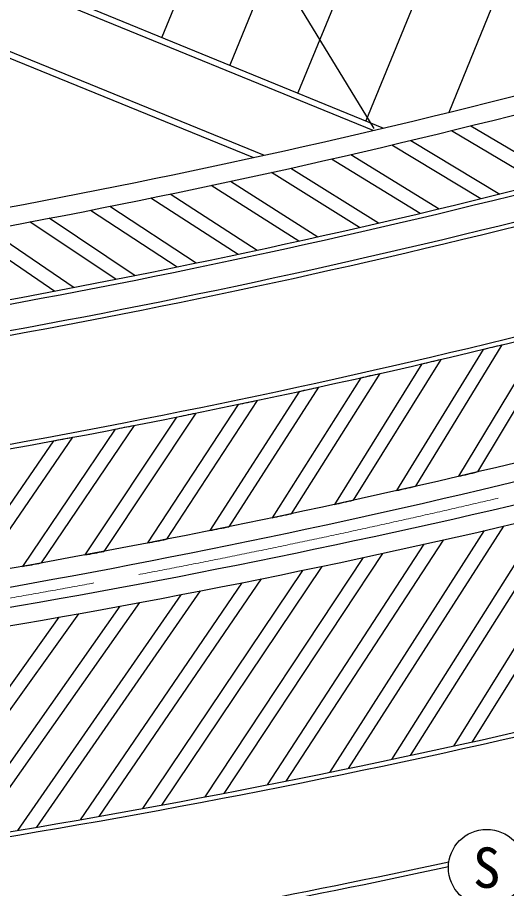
# Model space of a CAD drawing. Units: millimetres, scale not verified. Extents: x 40000 to 680000, y 20000 to 380000.
# Drawn here: x 89392 to 105374, y 245480 to 273928 of the extents above; entities that cross this region are included whole.
import ezdxf
from ezdxf.enums import TextEntityAlignment as Align

# ---------------------------------------------------------------- set-up
doc = ezdxf.new("R2010")
doc.units = ezdxf.units.MM
doc.header["$LTSCALE"] = 1000
doc.linetypes.add('CHAIN', pattern=[18.5, 12, -1.5, 3.5, -1.5])
for name, color, linetype, lineweight in [('M-BGD', 7, 'Continuous', 25), ('M-BMK', 2, 'CHAIN', 13), ('M-STR-STR1', 1, 'Continuous', 25), ('M-STR-STRC', 7, 'Continuous', 25), ('M-STR-STRD', 171, 'Continuous', 25)]:
    doc.layers.add(name, color=color, linetype=linetype, lineweight=lineweight)
doc.styles.add('ＭＳ ゴシック', font='')
doc.styles.get('ＭＳ ゴシック').set_extended_font_data('MS Gothic')

msp = doc.modelspace()

# ---------------------------------------------------------------- linework, layer by layer
at = {"layer": 'M-BGD'}
for p, q in [((95993, 277872), (94114, 273278)), ((85254, 276901), (101356, 270316)), ((98214, 276963), (96335, 272369)), ((101020, 270237), (84994, 276791)), ((100436, 276055), (98557, 271461)), ((102657, 275147), (100778, 270552)), ((84831, 274574), (97451, 269426)), ((84691, 274416), (97107, 269350)), ((104878, 274238), (103484, 270828)), ((104204, 270387), (107122, 268657)), ((103579, 270234), (106504, 268500)), ((101621, 269765), (104530, 268009)), ((102247, 269913), (105150, 268161)), ((100286, 269454), (103174, 267681)), ((99659, 269310), (102553, 267534)), ((97693, 268870), (100572, 267073)), ((98321, 269009), (101194, 267216)), ((96354, 268579), (99211, 266765)), ((95724, 268445), (98588, 266627)), ((93752, 268034), (96601, 266196)), ((94383, 268164), (97225, 266330)), ((92408, 267763), (95235, 265909)), ((91777, 267638), (94610, 265780)), ((89799, 267258), (92616, 265379)), ((90431, 267378), (93242, 265503)), ((87818, 266892), (90619, 264993)), ((88451, 267007), (91246, 265113)), ((107215, 263729), (104419, 259086)), ((106597, 263575), (103807, 258943)), ((105224, 263238), (102393, 258616)), ((104605, 263088), (101781, 258477)), ((102610, 262617), (99751, 258026)), ((103229, 262761), (100364, 258161)), ((101231, 262300), (98332, 257721)), ((100611, 262160), (97718, 257591)), ((99230, 261853), (96297, 257296)), ((98608, 261718), (95681, 257171)), ((96603, 261291), (93642, 256766)), ((97225, 261422), (94258, 256886)), ((94594, 260879), (91599, 256376)), ((95218, 261005), (92216, 256492)), ((93207, 260603), (90172, 256113)), ((92582, 260482), (89554, 256001)), ((90567, 260100), (87506, 255642)), ((91193, 260217), (88125, 255749)), ((108587, 258105), (103637, 250135)), ((109212, 258259), (104251, 250270)), ((107244, 257779), (102226, 249828)), ((106618, 257630), (101611, 249697)), ((105272, 257313), (100198, 249400)), ((104645, 257168), (99583, 249274)), ((102669, 256721), (97551, 248865)), ((103297, 256862), (98167, 248987)), ((101318, 256424), (96133, 248589)), ((100690, 256288), (95516, 248471)), ((98707, 255870), (93479, 248092)), ((99337, 256001), (94096, 248205)), ((96722, 255466), (91438, 247727)), ((97353, 255593), (92057, 247836)), ((95366, 255198), (90015, 247482)), ((94734, 255076), (89396, 247378)), ((92743, 254701), (87351, 247043)), ((93376, 254818), (87971, 247143)), ((90750, 254340), (85304, 246723)), ((91383, 254453), (85924, 246818))]:
    msp.add_line(p, q, dxfattribs=at)
for centre, radius, start, end in [((40491, 528267), 265634, 277.04462, 285.65126), ((40313, 530621), 270350, 277.01924, 285.55459), ((40313, 530621), 270500, 277.01916, 285.55459), ((40313, 530621), 271350, 277.01866, 285.55459), ((40313, 530621), 271500, 277.01857, 285.55459), ((40313, 530621), 275000, 277.01655, 285.55459), ((40313, 530621), 275150, 277.01647, 285.55459), ((40313, 530621), 275150, 283.51274, 283.64526), ((40313, 530621), 275150, 283.08574, 283.21825), ((40313, 530621), 275150, 282.65873, 282.79125), ((40313, 530621), 275150, 282.23172, 282.36424), ((40313, 530621), 275150, 281.80471, 281.93723), ((40313, 530621), 275150, 281.3777, 281.51022), ((40313, 530621), 275150, 280.95069, 281.08321), ((40313, 530621), 275150, 280.52369, 280.65621), ((40313, 530621), 279000, 283.15447, 283.2834), ((40313, 530621), 279000, 282.72746, 282.85639), ((40313, 530621), 279000, 282.30045, 282.42938), ((40313, 530621), 279000, 281.87344, 282.00237), ((40313, 530621), 279000, 281.44643, 281.57536), ((40313, 530621), 279000, 281.01943, 281.14835), ((40313, 530621), 279000, 280.59242, 280.72135), ((40313, 530621), 279000, 280.16541, 280.29434), ((42018, 530280), 286842, 276.68027, 285.2861), ((42018, 530280), 286992, 276.68036, 285.2861), ((42002, 530275), 290500, 279.2406, 282.21973), ((42002, 530275), 290650, 279.24617, 282.21036)]:
    msp.add_arc(centre, radius, start, end, dxfattribs=at)
at = {"layer": 'M-BMK'}
msp.add_arc((41048, 530804), 280000, 276.98275, 285.42959, dxfattribs=at)
at = {"layer": 'M-STR-STR1'}
msp.add_arc((40491, 528267), 265034, 277.04504, 285.65141, dxfattribs=at)
at = {"layer": 'M-STR-STRC'}
msp.add_line((101052, 270300), (86863, 293551), dxfattribs=at)
msp.add_circle((104724, 246163), 1250, dxfattribs=at)
at = {"layer": 'M-STR-STRD'}
for centre, radius, start, end in [((40329, 530633), 279000, 277.0108, 285.54951), ((40329, 530633), 279600, 277.01047, 285.54951), ((41816, 530284), 279650, 276.71653, 285.32145)]:
    msp.add_arc(centre, radius, start, end, dxfattribs=at)
at = {"layer": 'M-STR-STRD', "color": 5}
msp.add_arc((41816, 530277), 280242, 276.71708, 285.32486, dxfattribs=at)

# ---------------------------------------------------------------- texts
at = {"layer": 'M-STR-STRC', "style": 'ＭＳ ゴシック'}
msp.add_text('S', height=1320, dxfattribs=at).set_placement((104724, 246163), align=Align.MIDDLE_CENTER)

doc.saveas('drawing.dxf')
